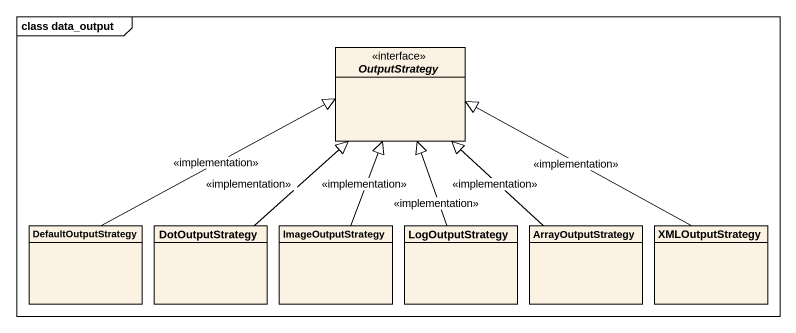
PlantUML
@startuml
mainframe class data_output
hide circle
hide empty members
abstract class OutputStrategy <<interface>>
class DefaultOutputStrategy
class DotOutputStrategy
class ImageOutputStrategy
class LogOutputStrategy
class ArrayOutputStrategy
class XMLOutputStrategy
DefaultOutputStrategy -right-|> OutputStrategy : <<implementation>>
DotOutputStrategy -up-|> OutputStrategy : <<implementation>>
ImageOutputStrategy -up-|> OutputStrategy : <<implementation>>
LogOutputStrategy -up-|> OutputStrategy : <<implementation>>
ArrayOutputStrategy -up-|> OutputStrategy : <<implementation>>
XMLOutputStrategy -left-|> OutputStrategy : <<implementation>>
@enduml
